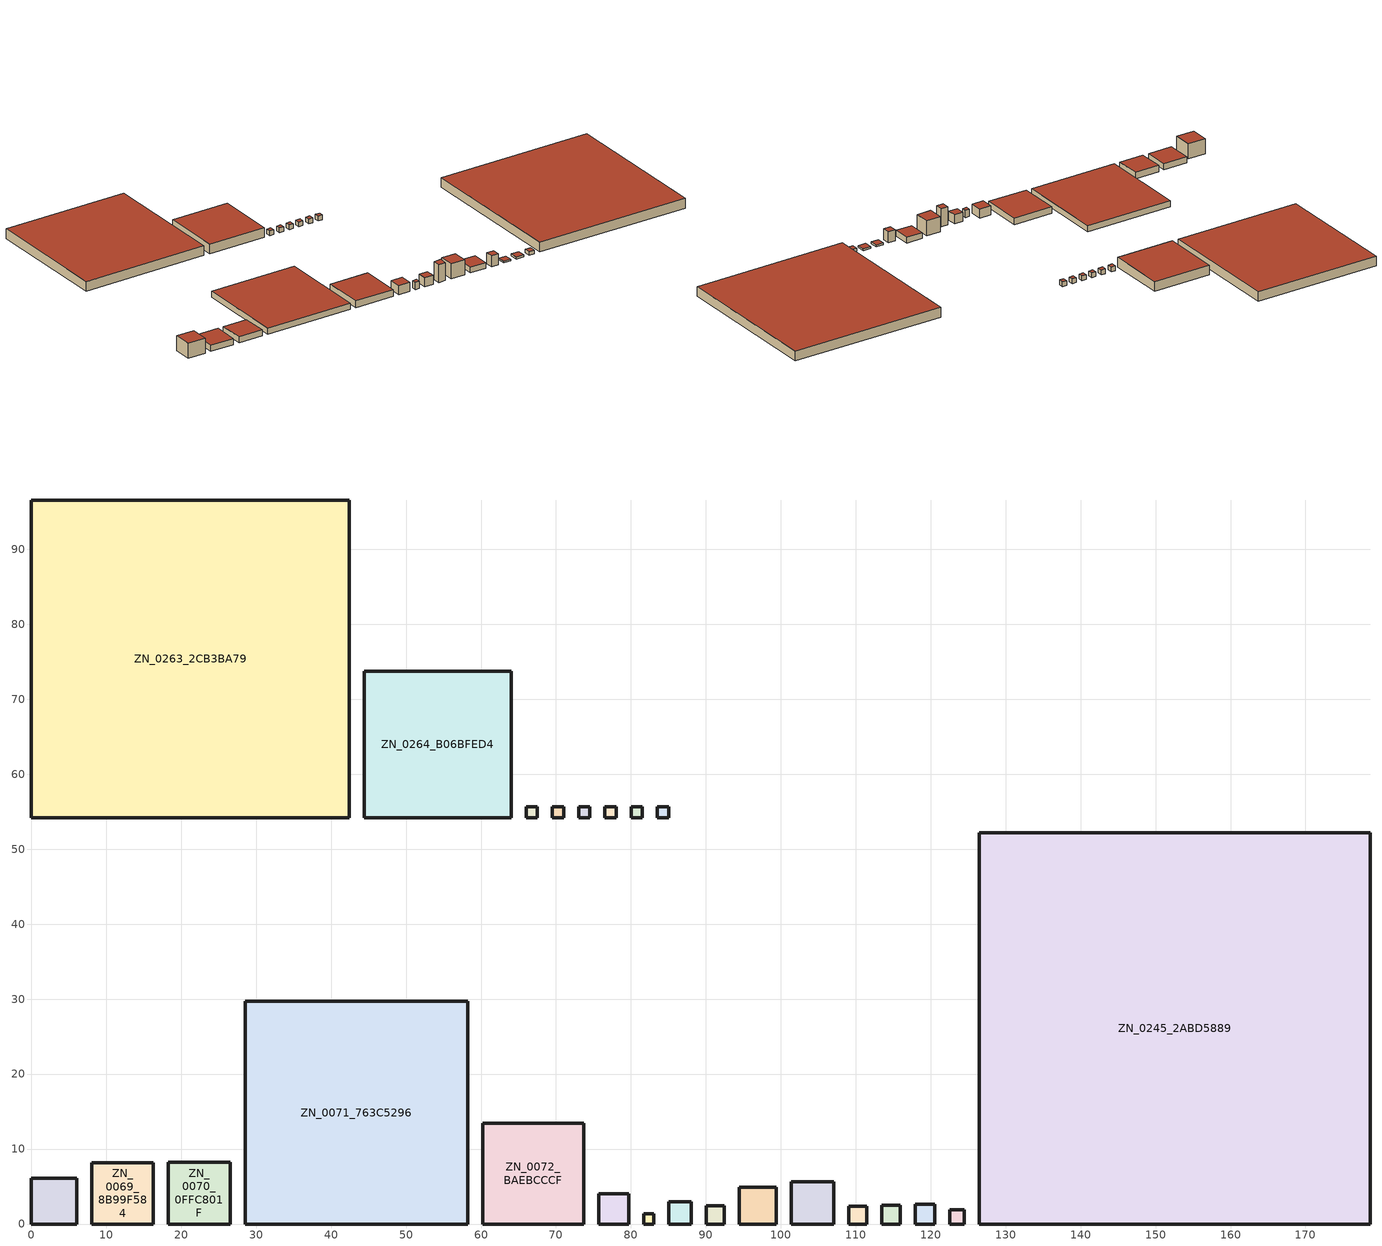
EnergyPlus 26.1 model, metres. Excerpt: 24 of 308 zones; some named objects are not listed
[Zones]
ZN_0068_FE5F2D81
 floor ground (Default_Floor_Construction): 0,6.08 6.08,6.08 6.08,0 0,0 z41.82
 wall outside (Default_Wall_Construction): 6.08,6.08 0,6.08 0,0 6.08,0 6.08,6.08 z41.82:46.79
 roof outside (Default_Roof_Construction): 0,0 6.08,0 6.08,6.08 0,6.08 z46.79
ZN_0069_8B99F584
 floor ground (Default_Floor_Construction): 8.08,8.18 16.26,8.18 16.26,0 8.08,0 z41.82
 wall outside (Default_Wall_Construction): 16.26,8.18 8.08,8.18 8.08,0 16.26,0 16.26,8.18 z41.82:43.84
 roof outside (Default_Roof_Construction): 8.08,0 16.26,0 16.26,8.18 8.08,8.18 z43.84
ZN_0070_0FFC801F
 floor ground (Default_Floor_Construction): 18.26,8.27 26.53,8.27 26.53,0 18.26,0 z41.82
 wall outside (Default_Wall_Construction): 26.53,8.27 18.26,8.27 18.26,0 26.53,0 26.53,8.27 z41.82:43.86
 roof outside (Default_Roof_Construction): 18.26,0 26.53,0 26.53,8.27 18.26,8.27 z43.86
ZN_0071_763C5296
 floor ground (Default_Floor_Construction): 28.53,29.71 58.24,29.71 58.24,0 28.53,0 z41.82
 wall outside (Default_Wall_Construction): 58.24,29.71 28.53,29.71 28.53,0 58.24,0 58.24,29.71 z41.82:43.88
 roof outside (Default_Roof_Construction): 28.53,0 58.24,0 58.24,29.71 28.53,29.71 z43.88
ZN_0072_BAEBCCCF
 floor ground (Default_Floor_Construction): 60.24,13.46 73.7,13.46 73.7,0 60.24,0 z41.82
 wall outside (Default_Wall_Construction): 73.7,13.46 60.24,13.46 60.24,0 73.7,0 73.7,13.46 z41.82:44.04
 roof outside (Default_Roof_Construction): 60.24,0 73.7,0 73.7,13.46 60.24,13.46 z44.04
ZN_0173_82892018
 floor ground (Default_Floor_Construction): 75.7,4.01 79.71,4.01 79.71,0 75.7,0 z41.82
 wall outside (Default_Wall_Construction): 79.71,4.01 75.7,4.01 75.7,0 79.71,0 79.71,4.01 z41.82:44.82
 roof outside (Default_Roof_Construction): 75.7,0 79.71,0 79.71,4.01 75.7,4.01 z44.82
ZN_0174_98A2A24A
 floor ground (Default_Floor_Construction): 81.71,1.35 83.06,1.35 83.06,0 81.71,0 z41.82
 wall outside (Default_Wall_Construction): 83.06,1.35 81.71,1.35 81.71,0 83.06,0 83.06,1.35 z41.82:44.26
 roof outside (Default_Roof_Construction): 81.71,0 83.06,0 83.06,1.35 81.71,1.35 z44.26
ZN_0175_8956BA41
 floor ground (Default_Floor_Construction): 85.06,2.98 88.04,2.98 88.04,0 85.06,0 z41.82
 wall outside (Default_Wall_Construction): 88.04,2.98 85.06,2.98 85.06,0 88.04,0 88.04,2.98 z41.82:44.82
 roof outside (Default_Roof_Construction): 85.06,0 88.04,0 88.04,2.98 85.06,2.98 z44.82
ZN_0176_9314483B
 floor ground (Default_Floor_Construction): 90.04,2.45 92.49,2.45 92.49,0 90.04,0 z41.82
 wall outside (Default_Wall_Construction): 92.49,2.45 90.04,2.45 90.04,0 92.49,0 92.49,2.45 z41.82:47.79
 roof outside (Default_Roof_Construction): 90.04,0 92.49,0 92.49,2.45 90.04,2.45 z47.79
ZN_0177_1BDC5C36
 floor ground (Default_Floor_Construction): 94.49,4.92 99.41,4.92 99.41,0 94.49,0 z41.82
 wall outside (Default_Wall_Construction): 99.41,4.92 94.49,4.92 94.49,0 99.41,0 99.41,4.92 z41.82:46.81
 roof outside (Default_Roof_Construction): 94.49,0 99.41,0 99.41,4.92 94.49,4.92 z46.81
ZN_0178_748DEABB
 floor ground (Default_Floor_Construction): 101.41,5.64 107.05,5.64 107.05,0 101.41,0 z41.82
 wall outside (Default_Wall_Construction): 107.05,5.64 101.41,5.64 101.41,0 107.05,0 107.05,5.64 z41.82:43.72
 roof outside (Default_Roof_Construction): 101.41,0 107.05,0 107.05,5.64 101.41,5.64 z43.72
ZN_0179_6F336E54
 floor ground (Default_Floor_Construction): 109.05,2.39 111.45,2.39 111.45,0 109.05,0 z41.82
 wall outside (Default_Wall_Construction): 111.45,2.39 109.05,2.39 109.05,0 111.45,0 111.45,2.39 z41.82:45.42
 roof outside (Default_Roof_Construction): 109.05,0 111.45,0 111.45,2.39 109.05,2.39 z45.42
ZN_0198_AB8A94F0
 floor ground (Default_Floor_Construction): 113.45,2.51 115.96,2.51 115.96,0 113.45,0 z41.82
 wall outside (Default_Wall_Construction): 115.96,2.51 113.45,2.51 113.45,0 115.96,0 115.96,2.51 z41.82:42.35
 roof outside (Default_Roof_Construction): 113.45,0 115.96,0 115.96,2.51 113.45,2.51 z42.35
ZN_0199_F4252FE2
 floor ground (Default_Floor_Construction): 117.96,2.6 120.56,2.6 120.56,0 117.96,0 z41.82
 wall outside (Default_Wall_Construction): 120.56,2.6 117.96,2.6 117.96,0 120.56,0 120.56,2.6 z41.82:42.45
 roof outside (Default_Roof_Construction): 117.96,0 120.56,0 120.56,2.6 117.96,2.6 z42.45
ZN_0234_9F4C8278
 floor ground (Default_Floor_Construction): 122.56,1.9 124.46,1.9 124.46,0 122.56,0 z41.82
 wall outside (Default_Wall_Construction): 124.46,1.9 122.56,1.9 122.56,0 124.46,0 124.46,1.9 z41.82:42.96
 roof outside (Default_Roof_Construction): 122.56,0 124.46,0 124.46,1.9 122.56,1.9 z42.96
ZN_0245_2ABD5889
 floor ground (Default_Floor_Construction): 126.46,52.18 178.64,52.18 178.64,0 126.46,0 z41.82
 wall outside (Default_Wall_Construction): 178.64,52.18 126.46,52.18 126.46,0 178.64,0 178.64,52.18 z41.82:45.02
 roof outside (Default_Roof_Construction): 126.46,0 178.64,0 178.64,52.18 126.46,52.18 z45.02
ZN_0263_2CB3BA79
 floor ground (Default_Floor_Construction): 0,96.6 42.42,96.6 42.42,54.18 0,54.18 z41.82
 wall outside (Default_Wall_Construction): 42.42,96.6 0,96.6 0,54.18 42.42,54.18 42.42,96.6 z41.82:45.02
 roof outside (Default_Roof_Construction): 0,54.18 42.42,54.18 42.42,96.6 0,96.6 z45.02
ZN_0264_B06BFED4
 floor ground (Default_Floor_Construction): 44.42,73.78 64.02,73.78 64.02,54.18 44.42,54.18 z41.82
 wall outside (Default_Wall_Construction): 64.02,73.78 44.42,73.78 44.42,54.18 64.02,54.18 64.02,73.78 z41.82:45.02
 roof outside (Default_Roof_Construction): 44.42,54.18 64.02,54.18 64.02,73.78 44.42,73.78 z45.02
ZN_0302_7EA2410B
 floor ground (Default_Floor_Construction): 66.02,55.68 67.52,55.68 67.52,54.18 66.02,54.18 z41.82
 wall outside (Default_Wall_Construction): 67.52,55.68 66.02,55.68 66.02,54.18 67.52,54.18 67.52,55.68 z41.82:43.39
 roof outside (Default_Roof_Construction): 66.02,54.18 67.52,54.18 67.52,55.68 66.02,55.68 z43.39
ZN_0303_013F9A39
 floor ground (Default_Floor_Construction): 69.52,55.68 71.02,55.68 71.02,54.18 69.52,54.18 z41.82
 wall outside (Default_Wall_Construction): 71.02,55.68 69.52,55.68 69.52,54.18 71.02,54.18 71.02,55.68 z41.82:43.39
 roof outside (Default_Roof_Construction): 69.52,54.18 71.02,54.18 71.02,55.68 69.52,55.68 z43.39
ZN_0304_7410DBD9
 floor ground (Default_Floor_Construction): 73.02,55.68 74.52,55.68 74.52,54.18 73.02,54.18 z41.82
 wall outside (Default_Wall_Construction): 74.52,55.68 73.02,55.68 73.02,54.18 74.52,54.18 74.52,55.68 z41.82:43.39
 roof outside (Default_Roof_Construction): 73.02,54.18 74.52,54.18 74.52,55.68 73.02,55.68 z43.39
ZN_0305_995A6535
 floor ground (Default_Floor_Construction): 76.52,55.68 78.02,55.68 78.02,54.18 76.52,54.18 z41.82
 wall outside (Default_Wall_Construction): 78.02,55.68 76.52,55.68 76.52,54.18 78.02,54.18 78.02,55.68 z41.82:43.39
 roof outside (Default_Roof_Construction): 76.52,54.18 78.02,54.18 78.02,55.68 76.52,55.68 z43.39
ZN_0306_D5AC2107
 floor ground (Default_Floor_Construction): 80.02,55.68 81.52,55.68 81.52,54.18 80.02,54.18 z41.82
 wall outside (Default_Wall_Construction): 81.52,55.68 80.02,55.68 80.02,54.18 81.52,54.18 81.52,55.68 z41.82:43.39
 roof outside (Default_Roof_Construction): 80.02,54.18 81.52,54.18 81.52,55.68 80.02,55.68 z43.39
ZN_0307_162B24A8
 floor ground (Default_Floor_Construction): 83.52,55.68 85.02,55.68 85.02,54.18 83.52,54.18 z41.82
 wall outside (Default_Wall_Construction): 85.02,55.68 83.52,55.68 83.52,54.18 85.02,54.18 85.02,55.68 z41.82:43.39
 roof outside (Default_Roof_Construction): 83.52,54.18 85.02,54.18 85.02,55.68 83.52,55.68 z43.39
[Building]
GreenFlow_MVP_Building: 0, City, 0.04, 0.4, FullExterior
[SizingPeriod:DesignDay]
GreenFlow_Hanoi_Summer_Design_Day: 7, 21, SummerDesignDay, 35, 8, , , Wetbulb, 26, , , , , 101325, 3, 180, No, No, No, ASHRAEClearSky, , , , , 1
GreenFlow_Hanoi_Winter_Design_Day: 1, 21, WinterDesignDay, 12, 5, , , Wetbulb, 8, , , , , 101325, 3, 0, No, No, No, ASHRAEClearSky, , , , , 0.8
[Site:Location]
Hanoi.City: 21.03, 105.85, 7, 10
[Site:GroundTemperature:BuildingSurface]
18, 18, 20, 23, 26, 28, 29, 29, 27, 25, 22, 19
[Material]
Default_Material_Mass: MediumRough, 0.2, 1, 1000, 1000
[Material:NoMass]
Default_Insulation: MediumRough, 2
[Construction]
Default_Wall_Construction; Default_Roof_Construction: Default_Material_Mass, Default_Insulation
Default_Floor_Construction: Default_Material_Mass
[Zone]
ZN_0068_FE5F2D81: 0, 0, 0, 41.82, 1, 1, 4.9739, 184.134, 37.02, , , Yes
ZN_0069_8B99F584: 0, 8.08441, 0, 41.82, 1, 1, 2.0219, 135.131, 66.8335, , , Yes
ZN_0070_0FFC801F: 0, 18.2596, 0, 41.82, 1, 1, 2.0375, 139.301, 68.3686, , , Yes
ZN_0071_763C5296: 0, 28.5281, 0, 41.82, 1, 1, 2.0618, 1819.62, 882.541, , , Yes
ZN_0072_BAEBCCCF: 0, 60.2357, 0, 41.82, 1, 1, 2.2172, 401.804, 181.221, , , Yes
ZN_0173_82892018: 0, 75.6976, 0, 41.82, 1, 1, 2.9986, 48.2912, 16.1046, , , Yes
ZN_0174_98A2A24A: 0, 81.7106, 0, 41.82, 1, 1, 2.4384, 4.43789, 1.82, , , Yes
ZN_0175_8956BA41: 0, 85.0597, 0, 41.82, 1, 1, 3.0006, 26.6748, 8.88982, , , Yes
ZN_0176_9314483B: 0, 90.0413, 0, 41.82, 1, 1, 5.97, 35.7055, 5.98082, , , Yes
ZN_0177_1BDC5C36: 0, 94.4868, 0, 41.82, 1, 1, 4.9851, 120.719, 24.216, , , Yes
ZN_0178_748DEABB: 0, 101.408, 0, 41.82, 1, 1, 1.8982, 60.4816, 31.8626, , , Yes
ZN_0179_6F336E54: 0, 109.053, 0, 41.82, 1, 1, 3.6, 20.6274, 5.72983, , , Yes
ZN_0198_AB8A94F0: 0, 113.446, 0, 41.82, 1, 1, 0.5325, 3.35523, 6.3009, , , Yes
ZN_0199_F4252FE2: 0, 117.956, 0, 41.82, 1, 1, 0.6347, 4.30612, 6.7845, , , Yes
ZN_0234_9F4C8278: 0, 122.561, 0, 41.82, 1, 1, 1.14, 4.11266, 3.6076, , , Yes
ZN_0245_2ABD5889: 0, 126.46, 0, 41.82, 1, 1, 3.2, 8712.02, 2722.51, , , Yes
ZN_0263_2CB3BA79: 0, 0, 54.1776, 41.82, 1, 1, 3.2, 5757.76, 1799.3, , , Yes
ZN_0264_B06BFED4: 0, 44.4181, 54.1776, 41.82, 1, 1, 3.2, 1229.42, 384.193, , , Yes
ZN_0302_7EA2410B: 0, 66.019, 54.1776, 41.82, 1, 1, 1.5707, 3.53408, 2.25, , , Yes
ZN_0303_013F9A39: 0, 69.519, 54.1776, 41.82, 1, 1, 1.5707, 3.53408, 2.25, , , Yes
ZN_0304_7410DBD9: 0, 73.019, 54.1776, 41.82, 1, 1, 1.5707, 3.53408, 2.25, , , Yes
ZN_0305_995A6535: 0, 76.519, 54.1776, 41.82, 1, 1, 1.5707, 3.53408, 2.25, , , Yes
ZN_0306_D5AC2107: 0, 80.019, 54.1776, 41.82, 1, 1, 1.5707, 3.53408, 2.25, , , Yes
ZN_0307_162B24A8: 0, 83.519, 54.1776, 41.82, 1, 1, 1.5707, 3.53408, 2.25, , , Yes
[People]
ZN_0068_FE5F2D81_People: ZN_0068_FE5F2D81, GreenFlow_Occupancy_Schedule, People, 1.234, , , 0.3, , Activity_Level_Default
ZN_0069_8B99F584_People: ZN_0069_8B99F584, GreenFlow_Occupancy_Schedule, People, 2.6733, , , 0.3, , Activity_Level_Default
ZN_0070_0FFC801F_People: ZN_0070_0FFC801F, GreenFlow_Occupancy_Schedule, People, 2.7347, , , 0.3, , Activity_Level_Default
ZN_0071_763C5296_People: ZN_0071_763C5296, GreenFlow_Occupancy_Schedule, People, 29.418, , , 0.3, , Activity_Level_Default
ZN_0072_BAEBCCCF_People: ZN_0072_BAEBCCCF, GreenFlow_Occupancy_Schedule, People, 36.2443, , , 0.3, , Activity_Level_Default
ZN_0173_82892018_People: ZN_0173_82892018, GreenFlow_Occupancy_Schedule, People, 3.2209, , , 0.3, , Activity_Level_Default
ZN_0174_98A2A24A_People: ZN_0174_98A2A24A, GreenFlow_Occupancy_Schedule, People, 0.091, , , 0.3, , Activity_Level_Default
ZN_0175_8956BA41_People: ZN_0175_8956BA41, GreenFlow_Occupancy_Schedule, People, 0.4445, , , 0.3, , Activity_Level_Default
ZN_0176_9314483B_People: ZN_0176_9314483B, GreenFlow_Occupancy_Schedule, People, 1.1962, , , 0.3, , Activity_Level_Default
ZN_0177_1BDC5C36_People: ZN_0177_1BDC5C36, GreenFlow_Occupancy_Schedule, People, 0.8072, , , 0.3, , Activity_Level_Default
ZN_0178_748DEABB_People: ZN_0178_748DEABB, GreenFlow_Occupancy_Schedule, People, 1.2745, , , 0.3, , Activity_Level_Default
ZN_0179_6F336E54_People: ZN_0179_6F336E54, GreenFlow_Occupancy_Schedule, People, 0.2865, , , 0.3, , Activity_Level_Default
ZN_0198_AB8A94F0_People: ZN_0198_AB8A94F0, GreenFlow_Occupancy_Schedule, People, 0.21, , , 0.3, , Activity_Level_Default
ZN_0199_F4252FE2_People: ZN_0199_F4252FE2, GreenFlow_Occupancy_Schedule, People, 0.2262, , , 0.3, , Activity_Level_Default
ZN_0234_9F4C8278_People: ZN_0234_9F4C8278, GreenFlow_Occupancy_Schedule, People, 0.1203, , , 0.3, , Activity_Level_Default
ZN_0245_2ABD5889_People: ZN_0245_2ABD5889, GreenFlow_Occupancy_Schedule, People, 90.7502, , , 0.3, , Activity_Level_Default
ZN_0263_2CB3BA79_People: ZN_0263_2CB3BA79, GreenFlow_Occupancy_Schedule, People, 59.9766, , , 0.3, , Activity_Level_Default
ZN_0264_B06BFED4_People: ZN_0264_B06BFED4, GreenFlow_Occupancy_Schedule, People, 12.8064, , , 0.3, , Activity_Level_Default
ZN_0302_7EA2410B_People: ZN_0302_7EA2410B, GreenFlow_Occupancy_Schedule, People, 0.15, , , 0.3, , Activity_Level_Default
ZN_0303_013F9A39_People: ZN_0303_013F9A39, GreenFlow_Occupancy_Schedule, People, 0.15, , , 0.3, , Activity_Level_Default
ZN_0304_7410DBD9_People: ZN_0304_7410DBD9, GreenFlow_Occupancy_Schedule, People, 0.15, , , 0.3, , Activity_Level_Default
ZN_0305_995A6535_People: ZN_0305_995A6535, GreenFlow_Occupancy_Schedule, People, 0.15, , , 0.3, , Activity_Level_Default
ZN_0306_D5AC2107_People: ZN_0306_D5AC2107, GreenFlow_Occupancy_Schedule, People, 0.15, , , 0.3, , Activity_Level_Default
ZN_0307_162B24A8_People: ZN_0307_162B24A8, GreenFlow_Occupancy_Schedule, People, 0.15, , , 0.3, , Activity_Level_Default
[Lights]
ZN_0068_FE5F2D81_Lights: ZN_0068_FE5F2D81, GreenFlow_Lights_Schedule, Watts/Area, , 5, , 0, 0.4, 0.2
ZN_0069_8B99F584_Lights: ZN_0069_8B99F584, GreenFlow_Lights_Schedule, Watts/Area, , 6, , 0, 0.4, 0.2
ZN_0070_0FFC801F_Lights: ZN_0070_0FFC801F, GreenFlow_Lights_Schedule, Watts/Area, , 6, , 0, 0.4, 0.2
ZN_0071_763C5296_Lights: ZN_0071_763C5296, GreenFlow_Lights_Schedule, Watts/Area, , 5, , 0, 0.4, 0.2
ZN_0072_BAEBCCCF_Lights: ZN_0072_BAEBCCCF, GreenFlow_Lights_Schedule, Watts/Area, , 10, , 0, 0.4, 0.2
ZN_0173_82892018_Lights: ZN_0173_82892018, GreenFlow_Lights_Schedule, Watts/Area, , 10, , 0, 0.4, 0.2
ZN_0174_98A2A24A_Lights: ZN_0174_98A2A24A, GreenFlow_Lights_Schedule, Watts/Area, , 6, , 0, 0.4, 0.2
ZN_0175_8956BA41_Lights: ZN_0175_8956BA41, GreenFlow_Lights_Schedule, Watts/Area, , 6, , 0, 0.4, 0.2
ZN_0176_9314483B_Lights: ZN_0176_9314483B, GreenFlow_Lights_Schedule, Watts/Area, , 10, , 0, 0.4, 0.2
ZN_0177_1BDC5C36_Lights: ZN_0177_1BDC5C36, GreenFlow_Lights_Schedule, Watts/Area, , 5, , 0, 0.4, 0.2
ZN_0178_748DEABB_Lights: ZN_0178_748DEABB, GreenFlow_Lights_Schedule, Watts/Area, , 6, , 0, 0.4, 0.2
ZN_0179_6F336E54_Lights: ZN_0179_6F336E54, GreenFlow_Lights_Schedule, Watts/Area, , 6, , 0, 0.4, 0.2
ZN_0198_AB8A94F0_Lights: ZN_0198_AB8A94F0, GreenFlow_Lights_Schedule, Watts/Area, , 5, , 0, 0.4, 0.2
ZN_0199_F4252FE2_Lights: ZN_0199_F4252FE2, GreenFlow_Lights_Schedule, Watts/Area, , 5, , 0, 0.4, 0.2
ZN_0234_9F4C8278_Lights: ZN_0234_9F4C8278, GreenFlow_Lights_Schedule, Watts/Area, , 5, , 0, 0.4, 0.2
ZN_0245_2ABD5889_Lights: ZN_0245_2ABD5889, GreenFlow_Lights_Schedule, Watts/Area, , 4, , 0, 0.4, 0.2
ZN_0263_2CB3BA79_Lights: ZN_0263_2CB3BA79, GreenFlow_Lights_Schedule, Watts/Area, , 4, , 0, 0.4, 0.2
ZN_0264_B06BFED4_Lights: ZN_0264_B06BFED4, GreenFlow_Lights_Schedule, Watts/Area, , 4, , 0, 0.4, 0.2
ZN_0302_7EA2410B_Lights: ZN_0302_7EA2410B, GreenFlow_Lights_Schedule, Watts/Area, , 8, , 0, 0.4, 0.2
ZN_0303_013F9A39_Lights: ZN_0303_013F9A39, GreenFlow_Lights_Schedule, Watts/Area, , 8, , 0, 0.4, 0.2
ZN_0304_7410DBD9_Lights: ZN_0304_7410DBD9, GreenFlow_Lights_Schedule, Watts/Area, , 8, , 0, 0.4, 0.2
ZN_0305_995A6535_Lights: ZN_0305_995A6535, GreenFlow_Lights_Schedule, Watts/Area, , 8, , 0, 0.4, 0.2
ZN_0306_D5AC2107_Lights: ZN_0306_D5AC2107, GreenFlow_Lights_Schedule, Watts/Area, , 8, , 0, 0.4, 0.2
ZN_0307_162B24A8_Lights: ZN_0307_162B24A8, GreenFlow_Lights_Schedule, Watts/Area, , 8, , 0, 0.4, 0.2
[ElectricEquipment]
ZN_0068_FE5F2D81_Equipment: ZN_0068_FE5F2D81, GreenFlow_Equipment_Schedule, Watts/Area, , 20, , 0, 0.5, 0
ZN_0069_8B99F584_Equipment: ZN_0069_8B99F584, GreenFlow_Equipment_Schedule, Watts/Area, , 2, , 0, 0.5, 0
ZN_0070_0FFC801F_Equipment: ZN_0070_0FFC801F, GreenFlow_Equipment_Schedule, Watts/Area, , 2, , 0, 0.5, 0
ZN_0071_763C5296_Equipment: ZN_0071_763C5296, GreenFlow_Equipment_Schedule, Watts/Area, , 20, , 0, 0.5, 0
ZN_0072_BAEBCCCF_Equipment: ZN_0072_BAEBCCCF, GreenFlow_Equipment_Schedule, Watts/Area, , 15, , 0, 0.5, 0
ZN_0173_82892018_Equipment: ZN_0173_82892018, GreenFlow_Equipment_Schedule, Watts/Area, , 15, , 0, 0.5, 0
ZN_0174_98A2A24A_Equipment: ZN_0174_98A2A24A, GreenFlow_Equipment_Schedule, Watts/Area, , 3, , 0, 0.5, 0
ZN_0175_8956BA41_Equipment: ZN_0175_8956BA41, GreenFlow_Equipment_Schedule, Watts/Area, , 3, , 0, 0.5, 0
ZN_0176_9314483B_Equipment: ZN_0176_9314483B, GreenFlow_Equipment_Schedule, Watts/Area, , 15, , 0, 0.5, 0
ZN_0177_1BDC5C36_Equipment: ZN_0177_1BDC5C36, GreenFlow_Equipment_Schedule, Watts/Area, , 20, , 0, 0.5, 0
ZN_0178_748DEABB_Equipment: ZN_0178_748DEABB, GreenFlow_Equipment_Schedule, Watts/Area, , 2, , 0, 0.5, 0
ZN_0179_6F336E54_Equipment: ZN_0179_6F336E54, GreenFlow_Equipment_Schedule, Watts/Area, , 3, , 0, 0.5, 0
ZN_0198_AB8A94F0_Equipment: ZN_0198_AB8A94F0, GreenFlow_Equipment_Schedule, Watts/Area, , 20, , 0, 0.5, 0
ZN_0199_F4252FE2_Equipment: ZN_0199_F4252FE2, GreenFlow_Equipment_Schedule, Watts/Area, , 20, , 0, 0.5, 0
ZN_0234_9F4C8278_Equipment: ZN_0234_9F4C8278, GreenFlow_Equipment_Schedule, Watts/Area, , 20, , 0, 0.5, 0
ZN_0245_2ABD5889_Equipment: ZN_0245_2ABD5889, GreenFlow_Equipment_Schedule, Watts/Area, , 2, , 0, 0.5, 0
ZN_0263_2CB3BA79_Equipment: ZN_0263_2CB3BA79, GreenFlow_Equipment_Schedule, Watts/Area, , 2, , 0, 0.5, 0
ZN_0264_B06BFED4_Equipment: ZN_0264_B06BFED4, GreenFlow_Equipment_Schedule, Watts/Area, , 2, , 0, 0.5, 0
ZN_0302_7EA2410B_Equipment: ZN_0302_7EA2410B, GreenFlow_Equipment_Schedule, Watts/Area, , 8, , 0, 0.5, 0
ZN_0303_013F9A39_Equipment: ZN_0303_013F9A39, GreenFlow_Equipment_Schedule, Watts/Area, , 8, , 0, 0.5, 0
ZN_0304_7410DBD9_Equipment: ZN_0304_7410DBD9, GreenFlow_Equipment_Schedule, Watts/Area, , 8, , 0, 0.5, 0
ZN_0305_995A6535_Equipment: ZN_0305_995A6535, GreenFlow_Equipment_Schedule, Watts/Area, , 8, , 0, 0.5, 0
ZN_0306_D5AC2107_Equipment: ZN_0306_D5AC2107, GreenFlow_Equipment_Schedule, Watts/Area, , 8, , 0, 0.5, 0
ZN_0307_162B24A8_Equipment: ZN_0307_162B24A8, GreenFlow_Equipment_Schedule, Watts/Area, , 8, , 0, 0.5, 0
[DesignSpecification:OutdoorAir]
ZN_0068_FE5F2D81_OutdoorAir; ZN_0069_8B99F584_OutdoorAir; ZN_0070_0FFC801F_OutdoorAir; ZN_0071_763C5296_OutdoorAir; ZN_0072_BAEBCCCF_OutdoorAir; ZN_0173_82892018_OutdoorAir; ZN_0174_98A2A24A_OutdoorAir; ZN_0175_8956BA41_OutdoorAir; ZN_0176_9314483B_OutdoorAir; ZN_0177_1BDC5C36_OutdoorAir; ZN_0178_748DEABB_OutdoorAir; ZN_0179_6F336E54_OutdoorAir; ZN_0198_AB8A94F0_OutdoorAir; ZN_0199_F4252FE2_OutdoorAir; ZN_0234_9F4C8278_OutdoorAir; ZN_0302_7EA2410B_OutdoorAir; ZN_0303_013F9A39_OutdoorAir; ZN_0304_7410DBD9_OutdoorAir; ZN_0305_995A6535_OutdoorAir; ZN_0306_D5AC2107_OutdoorAir; ZN_0307_162B24A8_OutdoorAir: Sum, 0.00944, 0.0003
ZN_0245_2ABD5889_OutdoorAir; ZN_0263_2CB3BA79_OutdoorAir; ZN_0264_B06BFED4_OutdoorAir: Sum, 0.002, 0.0001
[ZoneInfiltration:DesignFlowRate]
ZN_0068_FE5F2D81_Infiltration: ZN_0068_FE5F2D81, Always_On, AirChanges/Hour, , , , 0.3
ZN_0069_8B99F584_Infiltration: ZN_0069_8B99F584, Always_On, AirChanges/Hour, , , , 0.3
ZN_0070_0FFC801F_Infiltration: ZN_0070_0FFC801F, Always_On, AirChanges/Hour, , , , 0.3
ZN_0071_763C5296_Infiltration: ZN_0071_763C5296, Always_On, AirChanges/Hour, , , , 0.3
ZN_0072_BAEBCCCF_Infiltration: ZN_0072_BAEBCCCF, Always_On, AirChanges/Hour, , , , 0.3
ZN_0173_82892018_Infiltration: ZN_0173_82892018, Always_On, AirChanges/Hour, , , , 0.3
ZN_0174_98A2A24A_Infiltration: ZN_0174_98A2A24A, Always_On, AirChanges/Hour, , , , 0.3
ZN_0175_8956BA41_Infiltration: ZN_0175_8956BA41, Always_On, AirChanges/Hour, , , , 0.3
ZN_0176_9314483B_Infiltration: ZN_0176_9314483B, Always_On, AirChanges/Hour, , , , 0.3
ZN_0177_1BDC5C36_Infiltration: ZN_0177_1BDC5C36, Always_On, AirChanges/Hour, , , , 0.3
ZN_0178_748DEABB_Infiltration: ZN_0178_748DEABB, Always_On, AirChanges/Hour, , , , 0.3
ZN_0179_6F336E54_Infiltration: ZN_0179_6F336E54, Always_On, AirChanges/Hour, , , , 0.3
ZN_0198_AB8A94F0_Infiltration: ZN_0198_AB8A94F0, Always_On, AirChanges/Hour, , , , 0.3
ZN_0199_F4252FE2_Infiltration: ZN_0199_F4252FE2, Always_On, AirChanges/Hour, , , , 0.3
ZN_0234_9F4C8278_Infiltration: ZN_0234_9F4C8278, Always_On, AirChanges/Hour, , , , 0.3
ZN_0245_2ABD5889_Infiltration: ZN_0245_2ABD5889, Always_On, AirChanges/Hour, , , , 0.3
ZN_0263_2CB3BA79_Infiltration: ZN_0263_2CB3BA79, Always_On, AirChanges/Hour, , , , 0.3
ZN_0264_B06BFED4_Infiltration: ZN_0264_B06BFED4, Always_On, AirChanges/Hour, , , , 0.3
ZN_0302_7EA2410B_Infiltration: ZN_0302_7EA2410B, Always_On, AirChanges/Hour, , , , 0.3
ZN_0303_013F9A39_Infiltration: ZN_0303_013F9A39, Always_On, AirChanges/Hour, , , , 0.3
ZN_0304_7410DBD9_Infiltration: ZN_0304_7410DBD9, Always_On, AirChanges/Hour, , , , 0.3
ZN_0305_995A6535_Infiltration: ZN_0305_995A6535, Always_On, AirChanges/Hour, , , , 0.3
ZN_0306_D5AC2107_Infiltration: ZN_0306_D5AC2107, Always_On, AirChanges/Hour, , , , 0.3
ZN_0307_162B24A8_Infiltration: ZN_0307_162B24A8, Always_On, AirChanges/Hour, , , , 0.3
[Sizing:Zone]
ZN_0068_FE5F2D81: SupplyAirTemperature, 12.8, , SupplyAirTemperature, 50, , 0.008, 0.008, ZN_0068_FE5F2D81_OutdoorAir, , , DesignDay, , , , , DesignDay
ZN_0069_8B99F584: SupplyAirTemperature, 12.8, , SupplyAirTemperature, 50, , 0.008, 0.008, ZN_0069_8B99F584_OutdoorAir, , , DesignDay, , , , , DesignDay
ZN_0070_0FFC801F: SupplyAirTemperature, 12.8, , SupplyAirTemperature, 50, , 0.008, 0.008, ZN_0070_0FFC801F_OutdoorAir, , , DesignDay, , , , , DesignDay
ZN_0071_763C5296: SupplyAirTemperature, 12.8, , SupplyAirTemperature, 50, , 0.008, 0.008, ZN_0071_763C5296_OutdoorAir, , , DesignDay, , , , , DesignDay
ZN_0072_BAEBCCCF: SupplyAirTemperature, 12.8, , SupplyAirTemperature, 50, , 0.008, 0.008, ZN_0072_BAEBCCCF_OutdoorAir, , , DesignDay, , , , , DesignDay
ZN_0173_82892018: SupplyAirTemperature, 12.8, , SupplyAirTemperature, 50, , 0.008, 0.008, ZN_0173_82892018_OutdoorAir, , , DesignDay, , , , , DesignDay
ZN_0174_98A2A24A: SupplyAirTemperature, 12.8, , SupplyAirTemperature, 50, , 0.008, 0.008, ZN_0174_98A2A24A_OutdoorAir, , , DesignDay, , , , , DesignDay
ZN_0175_8956BA41: SupplyAirTemperature, 12.8, , SupplyAirTemperature, 50, , 0.008, 0.008, ZN_0175_8956BA41_OutdoorAir, , , DesignDay, , , , , DesignDay
ZN_0176_9314483B: SupplyAirTemperature, 12.8, , SupplyAirTemperature, 50, , 0.008, 0.008, ZN_0176_9314483B_OutdoorAir, , , DesignDay, , , , , DesignDay
ZN_0177_1BDC5C36: SupplyAirTemperature, 12.8, , SupplyAirTemperature, 50, , 0.008, 0.008, ZN_0177_1BDC5C36_OutdoorAir, , , DesignDay, , , , , DesignDay
ZN_0178_748DEABB: SupplyAirTemperature, 12.8, , SupplyAirTemperature, 50, , 0.008, 0.008, ZN_0178_748DEABB_OutdoorAir, , , DesignDay, , , , , DesignDay
ZN_0179_6F336E54: SupplyAirTemperature, 12.8, , SupplyAirTemperature, 50, , 0.008, 0.008, ZN_0179_6F336E54_OutdoorAir, , , DesignDay, , , , , DesignDay
ZN_0198_AB8A94F0: SupplyAirTemperature, 12.8, , SupplyAirTemperature, 50, , 0.008, 0.008, ZN_0198_AB8A94F0_OutdoorAir, , , DesignDay, , , , , DesignDay
ZN_0199_F4252FE2: SupplyAirTemperature, 12.8, , SupplyAirTemperature, 50, , 0.008, 0.008, ZN_0199_F4252FE2_OutdoorAir, , , DesignDay, , , , , DesignDay
ZN_0234_9F4C8278: SupplyAirTemperature, 12.8, , SupplyAirTemperature, 50, , 0.008, 0.008, ZN_0234_9F4C8278_OutdoorAir, , , DesignDay, , , , , DesignDay
ZN_0245_2ABD5889: SupplyAirTemperature, 12.8, , SupplyAirTemperature, 50, , 0.008, 0.008, ZN_0245_2ABD5889_OutdoorAir, , , DesignDay, , , , , DesignDay
ZN_0263_2CB3BA79: SupplyAirTemperature, 12.8, , SupplyAirTemperature, 50, , 0.008, 0.008, ZN_0263_2CB3BA79_OutdoorAir, , , DesignDay, , , , , DesignDay
ZN_0264_B06BFED4: SupplyAirTemperature, 12.8, , SupplyAirTemperature, 50, , 0.008, 0.008, ZN_0264_B06BFED4_OutdoorAir, , , DesignDay, , , , , DesignDay
ZN_0302_7EA2410B: SupplyAirTemperature, 12.8, , SupplyAirTemperature, 50, , 0.008, 0.008, ZN_0302_7EA2410B_OutdoorAir, , , DesignDay, , , , , DesignDay
ZN_0303_013F9A39: SupplyAirTemperature, 12.8, , SupplyAirTemperature, 50, , 0.008, 0.008, ZN_0303_013F9A39_OutdoorAir, , , DesignDay, , , , , DesignDay
ZN_0304_7410DBD9: SupplyAirTemperature, 12.8, , SupplyAirTemperature, 50, , 0.008, 0.008, ZN_0304_7410DBD9_OutdoorAir, , , DesignDay, , , , , DesignDay
ZN_0305_995A6535: SupplyAirTemperature, 12.8, , SupplyAirTemperature, 50, , 0.008, 0.008, ZN_0305_995A6535_OutdoorAir, , , DesignDay, , , , , DesignDay
ZN_0306_D5AC2107: SupplyAirTemperature, 12.8, , SupplyAirTemperature, 50, , 0.008, 0.008, ZN_0306_D5AC2107_OutdoorAir, , , DesignDay, , , , , DesignDay
ZN_0307_162B24A8: SupplyAirTemperature, 12.8, , SupplyAirTemperature, 50, , 0.008, 0.008, ZN_0307_162B24A8_OutdoorAir, , , DesignDay, , , , , DesignDay
[ThermostatSetpoint:DualSetpoint]
ZN_0068_FE5F2D81_DualSetpoint; ZN_0069_8B99F584_DualSetpoint; ZN_0070_0FFC801F_DualSetpoint; ZN_0071_763C5296_DualSetpoint; ZN_0072_BAEBCCCF_DualSetpoint; ZN_0173_82892018_DualSetpoint; ZN_0174_98A2A24A_DualSetpoint; ZN_0175_8956BA41_DualSetpoint; ZN_0176_9314483B_DualSetpoint; ZN_0177_1BDC5C36_DualSetpoint; ZN_0178_748DEABB_DualSetpoint; ZN_0179_6F336E54_DualSetpoint; ZN_0198_AB8A94F0_DualSetpoint; ZN_0199_F4252FE2_DualSetpoint; ZN_0234_9F4C8278_DualSetpoint; ZN_0245_2ABD5889_DualSetpoint; ZN_0263_2CB3BA79_DualSetpoint; ZN_0264_B06BFED4_DualSetpoint; ZN_0302_7EA2410B_DualSetpoint; ZN_0303_013F9A39_DualSetpoint; ZN_0304_7410DBD9_DualSetpoint; ZN_0305_995A6535_DualSetpoint; ZN_0306_D5AC2107_DualSetpoint; ZN_0307_162B24A8_DualSetpoint: GreenFlow_Heating_Setpoint_Schedule, GreenFlow_Cooling_Setpoint_Schedule_Baseline25
[ZoneControl:Thermostat]
ZN_0068_FE5F2D81_Thermostat: ZN_0068_FE5F2D81, DualSetpoint_Control_Type, ThermostatSetpoint:DualSetpoint, ZN_0068_FE5F2D81_DualSetpoint
ZN_0069_8B99F584_Thermostat: ZN_0069_8B99F584, DualSetpoint_Control_Type, ThermostatSetpoint:DualSetpoint, ZN_0069_8B99F584_DualSetpoint
ZN_0070_0FFC801F_Thermostat: ZN_0070_0FFC801F, DualSetpoint_Control_Type, ThermostatSetpoint:DualSetpoint, ZN_0070_0FFC801F_DualSetpoint
ZN_0071_763C5296_Thermostat: ZN_0071_763C5296, DualSetpoint_Control_Type, ThermostatSetpoint:DualSetpoint, ZN_0071_763C5296_DualSetpoint
ZN_0072_BAEBCCCF_Thermostat: ZN_0072_BAEBCCCF, DualSetpoint_Control_Type, ThermostatSetpoint:DualSetpoint, ZN_0072_BAEBCCCF_DualSetpoint
ZN_0173_82892018_Thermostat: ZN_0173_82892018, DualSetpoint_Control_Type, ThermostatSetpoint:DualSetpoint, ZN_0173_82892018_DualSetpoint
ZN_0174_98A2A24A_Thermostat: ZN_0174_98A2A24A, DualSetpoint_Control_Type, ThermostatSetpoint:DualSetpoint, ZN_0174_98A2A24A_DualSetpoint
ZN_0175_8956BA41_Thermostat: ZN_0175_8956BA41, DualSetpoint_Control_Type, ThermostatSetpoint:DualSetpoint, ZN_0175_8956BA41_DualSetpoint
ZN_0176_9314483B_Thermostat: ZN_0176_9314483B, DualSetpoint_Control_Type, ThermostatSetpoint:DualSetpoint, ZN_0176_9314483B_DualSetpoint
ZN_0177_1BDC5C36_Thermostat: ZN_0177_1BDC5C36, DualSetpoint_Control_Type, ThermostatSetpoint:DualSetpoint, ZN_0177_1BDC5C36_DualSetpoint
ZN_0178_748DEABB_Thermostat: ZN_0178_748DEABB, DualSetpoint_Control_Type, ThermostatSetpoint:DualSetpoint, ZN_0178_748DEABB_DualSetpoint
ZN_0179_6F336E54_Thermostat: ZN_0179_6F336E54, DualSetpoint_Control_Type, ThermostatSetpoint:DualSetpoint, ZN_0179_6F336E54_DualSetpoint
ZN_0198_AB8A94F0_Thermostat: ZN_0198_AB8A94F0, DualSetpoint_Control_Type, ThermostatSetpoint:DualSetpoint, ZN_0198_AB8A94F0_DualSetpoint
ZN_0199_F4252FE2_Thermostat: ZN_0199_F4252FE2, DualSetpoint_Control_Type, ThermostatSetpoint:DualSetpoint, ZN_0199_F4252FE2_DualSetpoint
ZN_0234_9F4C8278_Thermostat: ZN_0234_9F4C8278, DualSetpoint_Control_Type, ThermostatSetpoint:DualSetpoint, ZN_0234_9F4C8278_DualSetpoint
ZN_0245_2ABD5889_Thermostat: ZN_0245_2ABD5889, DualSetpoint_Control_Type, ThermostatSetpoint:DualSetpoint, ZN_0245_2ABD5889_DualSetpoint
ZN_0263_2CB3BA79_Thermostat: ZN_0263_2CB3BA79, DualSetpoint_Control_Type, ThermostatSetpoint:DualSetpoint, ZN_0263_2CB3BA79_DualSetpoint
ZN_0264_B06BFED4_Thermostat: ZN_0264_B06BFED4, DualSetpoint_Control_Type, ThermostatSetpoint:DualSetpoint, ZN_0264_B06BFED4_DualSetpoint
ZN_0302_7EA2410B_Thermostat: ZN_0302_7EA2410B, DualSetpoint_Control_Type, ThermostatSetpoint:DualSetpoint, ZN_0302_7EA2410B_DualSetpoint
ZN_0303_013F9A39_Thermostat: ZN_0303_013F9A39, DualSetpoint_Control_Type, ThermostatSetpoint:DualSetpoint, ZN_0303_013F9A39_DualSetpoint
ZN_0304_7410DBD9_Thermostat: ZN_0304_7410DBD9, DualSetpoint_Control_Type, ThermostatSetpoint:DualSetpoint, ZN_0304_7410DBD9_DualSetpoint
ZN_0305_995A6535_Thermostat: ZN_0305_995A6535, DualSetpoint_Control_Type, ThermostatSetpoint:DualSetpoint, ZN_0305_995A6535_DualSetpoint
ZN_0306_D5AC2107_Thermostat: ZN_0306_D5AC2107, DualSetpoint_Control_Type, ThermostatSetpoint:DualSetpoint, ZN_0306_D5AC2107_DualSetpoint
ZN_0307_162B24A8_Thermostat: ZN_0307_162B24A8, DualSetpoint_Control_Type, ThermostatSetpoint:DualSetpoint, ZN_0307_162B24A8_DualSetpoint
[Coil:Cooling:DX:SingleSpeed]
ZN_0156_4CAB573A_PTAC_DX_COOL: GreenFlow_HVAC_Availability_Schedule, Autosize, Autosize, 3, Autosize, , 934.4, ZN_0156_4CAB573A_MixedAirNode, ZN_0156_4CAB573A_PTAC_COOL_OUT, GF_BPLUS_DXCoolCapFT, GF_BPLUS_DXCoolCapFFF, GF_BPLUS_DXEIRFT, GF_BPLUS_DXEIRFFF, GF_BPLUS_DXPLFFPLR
ZN_0157_D9287011_PTAC_DX_COOL: GreenFlow_HVAC_Availability_Schedule, Autosize, Autosize, 3, Autosize, , 934.4, ZN_0157_D9287011_MixedAirNode, ZN_0157_D9287011_PTAC_COOL_OUT, GF_BPLUS_DXCoolCapFT, GF_BPLUS_DXCoolCapFFF, GF_BPLUS_DXEIRFT, GF_BPLUS_DXEIRFFF, GF_BPLUS_DXPLFFPLR
ZN_0158_27FD3C13_PTAC_DX_COOL: GreenFlow_HVAC_Availability_Schedule, Autosize, Autosize, 3, Autosize, , 934.4, ZN_0158_27FD3C13_MixedAirNode, ZN_0158_27FD3C13_PTAC_COOL_OUT, GF_BPLUS_DXCoolCapFT, GF_BPLUS_DXCoolCapFFF, GF_BPLUS_DXEIRFT, GF_BPLUS_DXEIRFFF, GF_BPLUS_DXPLFFPLR
ZN_0159_9D803010_PTAC_DX_COOL: GreenFlow_HVAC_Availability_Schedule, Autosize, Autosize, 3, Autosize, , 934.4, ZN_0159_9D803010_MixedAirNode, ZN_0159_9D803010_PTAC_COOL_OUT, GF_BPLUS_DXCoolCapFT, GF_BPLUS_DXCoolCapFFF, GF_BPLUS_DXEIRFT, GF_BPLUS_DXEIRFFF, GF_BPLUS_DXPLFFPLR
ZN_0160_4B3AB0EC_PTAC_DX_COOL: GreenFlow_HVAC_Availability_Schedule, Autosize, Autosize, 3, Autosize, , 934.4, ZN_0160_4B3AB0EC_MixedAirNode, ZN_0160_4B3AB0EC_PTAC_COOL_OUT, GF_BPLUS_DXCoolCapFT, GF_BPLUS_DXCoolCapFFF, GF_BPLUS_DXEIRFT, GF_BPLUS_DXEIRFFF, GF_BPLUS_DXPLFFPLR
ZN_0161_3F37EE41_PTAC_DX_COOL: GreenFlow_HVAC_Availability_Schedule, Autosize, Autosize, 3, Autosize, , 934.4, ZN_0161_3F37EE41_MixedAirNode, ZN_0161_3F37EE41_PTAC_COOL_OUT, GF_BPLUS_DXCoolCapFT, GF_BPLUS_DXCoolCapFFF, GF_BPLUS_DXEIRFT, GF_BPLUS_DXEIRFFF, GF_BPLUS_DXPLFFPLR
ZN_0162_439E8090_PTAC_DX_COOL: GreenFlow_HVAC_Availability_Schedule, Autosize, Autosize, 3, Autosize, , 934.4, ZN_0162_439E8090_MixedAirNode, ZN_0162_439E8090_PTAC_COOL_OUT, GF_BPLUS_DXCoolCapFT, GF_BPLUS_DXCoolCapFFF, GF_BPLUS_DXEIRFT, GF_BPLUS_DXEIRFFF, GF_BPLUS_DXPLFFPLR
ZN_0163_339C02C2_PTAC_DX_COOL: GreenFlow_HVAC_Availability_Schedule, Autosize, Autosize, 3, Autosize, , 934.4, ZN_0163_339C02C2_MixedAirNode, ZN_0163_339C02C2_PTAC_COOL_OUT, GF_BPLUS_DXCoolCapFT, GF_BPLUS_DXCoolCapFFF, GF_BPLUS_DXEIRFT, GF_BPLUS_DXEIRFFF, GF_BPLUS_DXPLFFPLR
ZN_0164_69AD16CD_PTAC_DX_COOL: GreenFlow_HVAC_Availability_Schedule, Autosize, Autosize, 3, Autosize, , 934.4, ZN_0164_69AD16CD_MixedAirNode, ZN_0164_69AD16CD_PTAC_COOL_OUT, GF_BPLUS_DXCoolCapFT, GF_BPLUS_DXCoolCapFFF, GF_BPLUS_DXEIRFT, GF_BPLUS_DXEIRFFF, GF_BPLUS_DXPLFFPLR
ZN_0165_8DFCB2B8_PTAC_DX_COOL: GreenFlow_HVAC_Availability_Schedule, Autosize, Autosize, 3, Autosize, , 934.4, ZN_0165_8DFCB2B8_MixedAirNode, ZN_0165_8DFCB2B8_PTAC_COOL_OUT, GF_BPLUS_DXCoolCapFT, GF_BPLUS_DXCoolCapFFF, GF_BPLUS_DXEIRFT, GF_BPLUS_DXEIRFFF, GF_BPLUS_DXPLFFPLR
ZN_0166_C2C36B41_PTAC_DX_COOL: GreenFlow_HVAC_Availability_Schedule, Autosize, Autosize, 3, Autosize, , 934.4, ZN_0166_C2C36B41_MixedAirNode, ZN_0166_C2C36B41_PTAC_COOL_OUT, GF_BPLUS_DXCoolCapFT, GF_BPLUS_DXCoolCapFFF, GF_BPLUS_DXEIRFT, GF_BPLUS_DXEIRFFF, GF_BPLUS_DXPLFFPLR
ZN_0167_520E2762_PTAC_DX_COOL: GreenFlow_HVAC_Availability_Schedule, Autosize, Autosize, 3, Autosize, , 934.4, ZN_0167_520E2762_MixedAirNode, ZN_0167_520E2762_PTAC_COOL_OUT, GF_BPLUS_DXCoolCapFT, GF_BPLUS_DXCoolCapFFF, GF_BPLUS_DXEIRFT, GF_BPLUS_DXEIRFFF, GF_BPLUS_DXPLFFPLR
ZN_0168_588DFD95_PTAC_DX_COOL: GreenFlow_HVAC_Availability_Schedule, Autosize, Autosize, 3, Autosize, , 934.4, ZN_0168_588DFD95_MixedAirNode, ZN_0168_588DFD95_PTAC_COOL_OUT, GF_BPLUS_DXCoolCapFT, GF_BPLUS_DXCoolCapFFF, GF_BPLUS_DXEIRFT, GF_BPLUS_DXEIRFFF, GF_BPLUS_DXPLFFPLR
ZN_0169_66E20AA4_PTAC_DX_COOL: GreenFlow_HVAC_Availability_Schedule, Autosize, Autosize, 3, Autosize, , 934.4, ZN_0169_66E20AA4_MixedAirNode, ZN_0169_66E20AA4_PTAC_COOL_OUT, GF_BPLUS_DXCoolCapFT, GF_BPLUS_DXCoolCapFFF, GF_BPLUS_DXEIRFT, GF_BPLUS_DXEIRFFF, GF_BPLUS_DXPLFFPLR
ZN_0170_C9DB072C_PTAC_DX_COOL: GreenFlow_HVAC_Availability_Schedule, Autosize, Autosize, 3, Autosize, , 934.4, ZN_0170_C9DB072C_MixedAirNode, ZN_0170_C9DB072C_PTAC_COOL_OUT, GF_BPLUS_DXCoolCapFT, GF_BPLUS_DXCoolCapFFF, GF_BPLUS_DXEIRFT, GF_BPLUS_DXEIRFFF, GF_BPLUS_DXPLFFPLR
ZN_0171_E8494D29_PTAC_DX_COOL: GreenFlow_HVAC_Availability_Schedule, Autosize, Autosize, 3, Autosize, , 934.4, ZN_0171_E8494D29_MixedAirNode, ZN_0171_E8494D29_PTAC_COOL_OUT, GF_BPLUS_DXCoolCapFT, GF_BPLUS_DXCoolCapFFF, GF_BPLUS_DXEIRFT, GF_BPLUS_DXEIRFFF, GF_BPLUS_DXPLFFPLR
ZN_0172_9C59F56C_PTAC_DX_COOL: GreenFlow_HVAC_Availability_Schedule, Autosize, Autosize, 3, Autosize, , 934.4, ZN_0172_9C59F56C_MixedAirNode, ZN_0172_9C59F56C_PTAC_COOL_OUT, GF_BPLUS_DXCoolCapFT, GF_BPLUS_DXCoolCapFFF, GF_BPLUS_DXEIRFT, GF_BPLUS_DXEIRFFF, GF_BPLUS_DXPLFFPLR
ZN_0173_82892018_PTAC_DX_COOL: GreenFlow_HVAC_Availability_Schedule, Autosize, Autosize, 3, Autosize, , 934.4, ZN_0173_82892018_MixedAirNode, ZN_0173_82892018_PTAC_COOL_OUT, GF_BPLUS_DXCoolCapFT, GF_BPLUS_DXCoolCapFFF, GF_BPLUS_DXEIRFT, GF_BPLUS_DXEIRFFF, GF_BPLUS_DXPLFFPLR
ZN_0174_98A2A24A_PTAC_DX_COOL: GreenFlow_HVAC_Availability_Schedule, Autosize, Autosize, 3, Autosize, , 934.4, ZN_0174_98A2A24A_MixedAirNode, ZN_0174_98A2A24A_PTAC_COOL_OUT, GF_BPLUS_DXCoolCapFT, GF_BPLUS_DXCoolCapFFF, GF_BPLUS_DXEIRFT, GF_BPLUS_DXEIRFFF, GF_BPLUS_DXPLFFPLR
ZN_0175_8956BA41_PTAC_DX_COOL: GreenFlow_HVAC_Availability_Schedule, Autosize, Autosize, 3, Autosize, , 934.4, ZN_0175_8956BA41_MixedAirNode, ZN_0175_8956BA41_PTAC_COOL_OUT, GF_BPLUS_DXCoolCapFT, GF_BPLUS_DXCoolCapFFF, GF_BPLUS_DXEIRFT, GF_BPLUS_DXEIRFFF, GF_BPLUS_DXPLFFPLR
ZN_0176_9314483B_PTAC_DX_COOL: GreenFlow_HVAC_Availability_Schedule, Autosize, Autosize, 3, Autosize, , 934.4, ZN_0176_9314483B_MixedAirNode, ZN_0176_9314483B_PTAC_COOL_OUT, GF_BPLUS_DXCoolCapFT, GF_BPLUS_DXCoolCapFFF, GF_BPLUS_DXEIRFT, GF_BPLUS_DXEIRFFF, GF_BPLUS_DXPLFFPLR
ZN_0177_1BDC5C36_PTAC_DX_COOL: GreenFlow_HVAC_Availability_Schedule, Autosize, Autosize, 3, Autosize, , 934.4, ZN_0177_1BDC5C36_MixedAirNode, ZN_0177_1BDC5C36_PTAC_COOL_OUT, GF_BPLUS_DXCoolCapFT, GF_BPLUS_DXCoolCapFFF, GF_BPLUS_DXEIRFT, GF_BPLUS_DXEIRFFF, GF_BPLUS_DXPLFFPLR
ZN_0178_748DEABB_PTAC_DX_COOL: GreenFlow_HVAC_Availability_Schedule, Autosize, Autosize, 3, Autosize, , 934.4, ZN_0178_748DEABB_MixedAirNode, ZN_0178_748DEABB_PTAC_COOL_OUT, GF_BPLUS_DXCoolCapFT, GF_BPLUS_DXCoolCapFFF, GF_BPLUS_DXEIRFT, GF_BPLUS_DXEIRFFF, GF_BPLUS_DXPLFFPLR
ZN_0179_6F336E54_PTAC_DX_COOL: GreenFlow_HVAC_Availability_Schedule, Autosize, Autosize, 3, Autosize, , 934.4, ZN_0179_6F336E54_MixedAirNode, ZN_0179_6F336E54_PTAC_COOL_OUT, GF_BPLUS_DXCoolCapFT, GF_BPLUS_DXCoolCapFFF, GF_BPLUS_DXEIRFT, GF_BPLUS_DXEIRFFF, GF_BPLUS_DXPLFFPLR
ZN_0180_7018E479_PTAC_DX_COOL: GreenFlow_HVAC_Availability_Schedule, Autosize, Autosize, 3, Autosize, , 934.4, ZN_0180_7018E479_MixedAirNode, ZN_0180_7018E479_PTAC_COOL_OUT, GF_BPLUS_DXCoolCapFT, GF_BPLUS_DXCoolCapFFF, GF_BPLUS_DXEIRFT, GF_BPLUS_DXEIRFFF, GF_BPLUS_DXPLFFPLR
ZN_0181_709F4962_PTAC_DX_COOL: GreenFlow_HVAC_Availability_Schedule, Autosize, Autosize, 3, Autosize, , 934.4, ZN_0181_709F4962_MixedAirNode, ZN_0181_709F4962_PTAC_COOL_OUT, GF_BPLUS_DXCoolCapFT, GF_BPLUS_DXCoolCapFFF, GF_BPLUS_DXEIRFT, GF_BPLUS_DXEIRFFF, GF_BPLUS_DXPLFFPLR
ZN_0182_583138AB_PTAC_DX_COOL: GreenFlow_HVAC_Availability_Schedule, Autosize, Autosize, 3, Autosize, , 934.4, ZN_0182_583138AB_MixedAirNode, ZN_0182_583138AB_PTAC_COOL_OUT, GF_BPLUS_DXCoolCapFT, GF_BPLUS_DXCoolCapFFF, GF_BPLUS_DXEIRFT, GF_BPLUS_DXEIRFFF, GF_BPLUS_DXPLFFPLR
ZN_0183_BF0B66C8_PTAC_DX_COOL: GreenFlow_HVAC_Availability_Schedule, Autosize, Autosize, 3, Autosize, , 934.4, ZN_0183_BF0B66C8_MixedAirNode, ZN_0183_BF0B66C8_PTAC_COOL_OUT, GF_BPLUS_DXCoolCapFT, GF_BPLUS_DXCoolCapFFF, GF_BPLUS_DXEIRFT, GF_BPLUS_DXEIRFFF, GF_BPLUS_DXPLFFPLR
ZN_0184_3642C250_PTAC_DX_COOL: GreenFlow_HVAC_Availability_Schedule, Autosize, Autosize, 3, Autosize, , 934.4, ZN_0184_3642C250_MixedAirNode, ZN_0184_3642C250_PTAC_COOL_OUT, GF_BPLUS_DXCoolCapFT, GF_BPLUS_DXCoolCapFFF, GF_BPLUS_DXEIRFT, GF_BPLUS_DXEIRFFF, GF_BPLUS_DXPLFFPLR
ZN_0185_0BD5E290_PTAC_DX_COOL: GreenFlow_HVAC_Availability_Schedule, Autosize, Autosize, 3, Autosize, , 934.4, ZN_0185_0BD5E290_MixedAirNode, ZN_0185_0BD5E290_PTAC_COOL_OUT, GF_BPLUS_DXCoolCapFT, GF_BPLUS_DXCoolCapFFF, GF_BPLUS_DXEIRFT, GF_BPLUS_DXEIRFFF, GF_BPLUS_DXPLFFPLR
ZN_0186_579ADA50_PTAC_DX_COOL: GreenFlow_HVAC_Availability_Schedule, Autosize, Autosize, 3, Autosize, , 934.4, ZN_0186_579ADA50_MixedAirNode, ZN_0186_579ADA50_PTAC_COOL_OUT, GF_BPLUS_DXCoolCapFT, GF_BPLUS_DXCoolCapFFF, GF_BPLUS_DXEIRFT, GF_BPLUS_DXEIRFFF, GF_BPLUS_DXPLFFPLR
[Zone equipment]
ZN_0068_FE5F2D81: ZN_0068_FE5F2D81_PTAC
ZN_0069_8B99F584: ZN_0069_8B99F584_PTAC
ZN_0070_0FFC801F: ZN_0070_0FFC801F_PTAC
ZN_0071_763C5296: ZN_0071_763C5296_PTAC
ZN_0072_BAEBCCCF: ZN_0072_BAEBCCCF_PTAC
ZN_0173_82892018: ZN_0173_82892018_PTAC
ZN_0174_98A2A24A: ZN_0174_98A2A24A_PTAC
ZN_0175_8956BA41: ZN_0175_8956BA41_PTAC
ZN_0176_9314483B: ZN_0176_9314483B_PTAC
ZN_0177_1BDC5C36: ZN_0177_1BDC5C36_PTAC
ZN_0178_748DEABB: ZN_0178_748DEABB_PTAC
ZN_0179_6F336E54: ZN_0179_6F336E54_PTAC
ZN_0198_AB8A94F0: ZN_0198_AB8A94F0_PTAC
ZN_0199_F4252FE2: ZN_0199_F4252FE2_PTAC
ZN_0234_9F4C8278: ZN_0234_9F4C8278_PTAC
ZN_0245_2ABD5889: ZN_0245_2ABD5889_PTAC
ZN_0263_2CB3BA79: ZN_0263_2CB3BA79_PTAC
ZN_0264_B06BFED4: ZN_0264_B06BFED4_PTAC
ZN_0302_7EA2410B: ZN_0302_7EA2410B_PTAC
ZN_0303_013F9A39: ZN_0303_013F9A39_PTAC
ZN_0304_7410DBD9: ZN_0304_7410DBD9_PTAC
ZN_0305_995A6535: ZN_0305_995A6535_PTAC
ZN_0306_D5AC2107: ZN_0306_D5AC2107_PTAC
ZN_0307_162B24A8: ZN_0307_162B24A8_PTAC
[Schedule:Compact]
Always_On: Fraction, Through: 12/31, For: AllDays, Until: 24:00, 1
DualSetpoint_Control_Type: Control Type, Through: 12/31, For: AllDays, Until: 24:00, 4
Activity_Level_Default: Any Number, Through: 12/31, For: AllDays, Until: 24:00, 120
GreenFlow_Occupancy_Schedule: Fraction, Through: 12/31, For: Weekdays, Until: 06:00, 0.05, Until: 07:00, 0.1, Until: 08:00, 0.35, Until: 09:00, 0.75, Until: 12:00, 1, Until: 13:00, 0.6, Until: 17:00, 1, Until: 18:00, 0.65, Until: 20:00, 0.25, Until: 22:00, 0.1, Until: 24:00, 0.05, For: Saturday, Until: 07:00, 0.03, Until: 08:00, 0.1, Until: 12:00, 0.45, Until: 14:00, 0.25, Until: 18:00, 0.15, Until: 24:00, 0.03, For: AllOtherDays, Until: 24:00, 0.03
GreenFlow_Lights_Schedule: Fraction, Through: 12/31, For: Weekdays, Until: 06:00, 0.05, Until: 07:00, 0.1, Until: 08:00, 0.35, Until: 09:00, 0.75, Until: 12:00, 0.95, Until: 13:00, 0.7, Until: 17:00, 0.95, Until: 18:00, 0.7, Until: 20:00, 0.35, Until: 22:00, 0.15, Until: 24:00, 0.05, For: Saturday, Until: 07:00, 0.03, Until: 08:00, 0.1, Until: 12:00, 0.5, Until: 14:00, 0.3, Until: 18:00, 0.2, Until: 24:00, 0.03, For: AllOtherDays, Until: 24:00, 0.03
GreenFlow_Equipment_Schedule: Fraction, Through: 12/31, For: Weekdays, Until: 06:00, 0.1, Until: 07:00, 0.15, Until: 08:00, 0.35, Until: 09:00, 0.75, Until: 12:00, 0.9, Until: 13:00, 0.65, Until: 17:00, 0.9, Until: 18:00, 0.65, Until: 20:00, 0.35, Until: 22:00, 0.2, Until: 24:00, 0.1, For: Saturday, Until: 07:00, 0.08, Until: 08:00, 0.15, Until: 12:00, 0.45, Until: 14:00, 0.3, Until: 18:00, 0.2, Until: 24:00, 0.08, For: AllOtherDays, Until: 24:00, 0.08
GreenFlow_Cooling_Setpoint_Schedule_Baseline25: Temperature, Through: 12/31, For: Weekdays, Until: 06:30, 28, Until: 08:00, 25, Until: 18:00, 25, Until: 19:00, 25, Until: 24:00, 28, For: Saturday, Until: 07:30, 28, Until: 12:30, 25, Until: 24:00, 28, For: AllOtherDays, Until: 24:00, 28
GreenFlow_Heating_Setpoint_Schedule: Temperature, Through: 12/31, For: Weekdays, Until: 06:30, 16, Until: 08:00, 20, Until: 18:00, 20, Until: 19:00, 20, Until: 24:00, 16, For: Saturday, Until: 07:30, 16, Until: 12:30, 20, Until: 24:00, 16, For: AllOtherDays, Until: 24:00, 16
